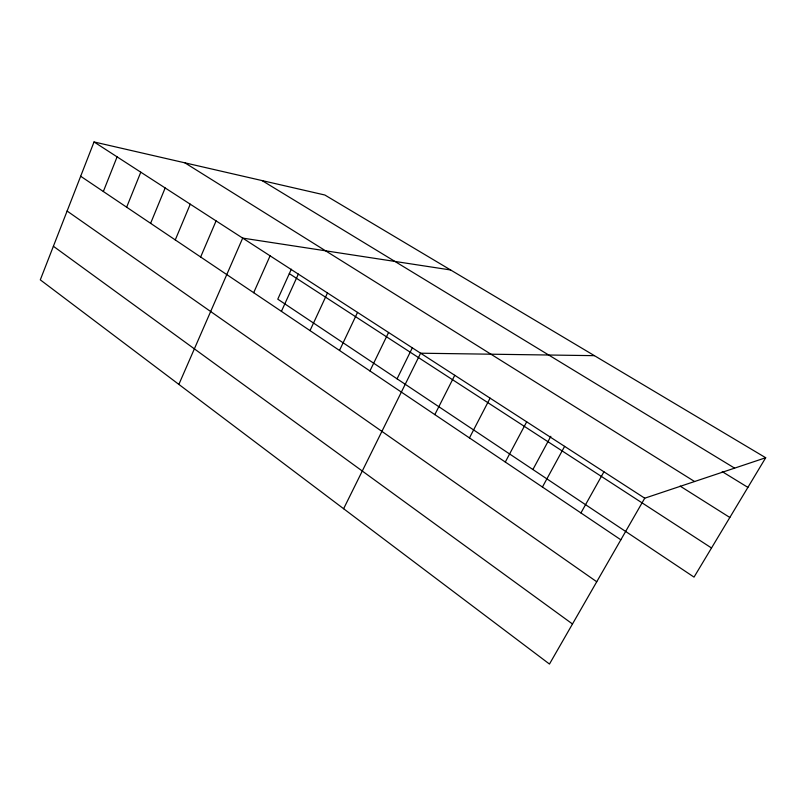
<?xml version="1.0" encoding="UTF-8"?>
<svg xmlns="http://www.w3.org/2000/svg" width="806" height="806" viewBox="0 0 806 806"><rect width="100%" height="100%" fill="white"/><g stroke="black" fill="none" stroke-linecap="round" stroke-linejoin="round"><path stroke-width="1.21" d="M94.04 141.947L40.3 279.853L549.47 664.053L644.74 498.199L765.7 457.737L324.848 195.012L94.04 141.947L644.74 498.199M103.339 191.516L117.092 156.858M126.643 207.202L140.788 172.192M150.611 223.333L165.17 187.959M175.265 239.926L190.256 204.19M200.644 257.003L216.089 220.894M178.861 384.412L242.687 238.102L450.655 269.98M253.678 292.699L270.091 255.834M291.319 269.194L277.778 299.167L694.026 577.116L765.7 457.737M281.415 311.358L298.341 274.111M310.008 330.611L327.478 292.961M339.497 350.459L357.532 312.406M369.934 370.941L388.563 332.475M397.066 378.83L412.38 347.729M343.618 508.727L420.611 353.209L594.415 355.658M434.827 414.616L454.755 375.294M469.455 437.92L490.088 398.154M505.302 462.04L526.691 421.83M532.897 469.525L550.841 436.298M542.428 487.036L564.613 446.363M580.925 512.938L603.936 471.802M262.041 180.574L734.598 468.135M722.236 471.641L747.897 487.388M184.876 162.832L694.591 481.525M680.143 486.109L729.833 517.482M289.314 273.637L711.517 547.989M80.671 176.252L620.842 539.808M67.11 211.041L596.742 581.761M53.387 246.263L572.482 623.985"/></g></svg>
